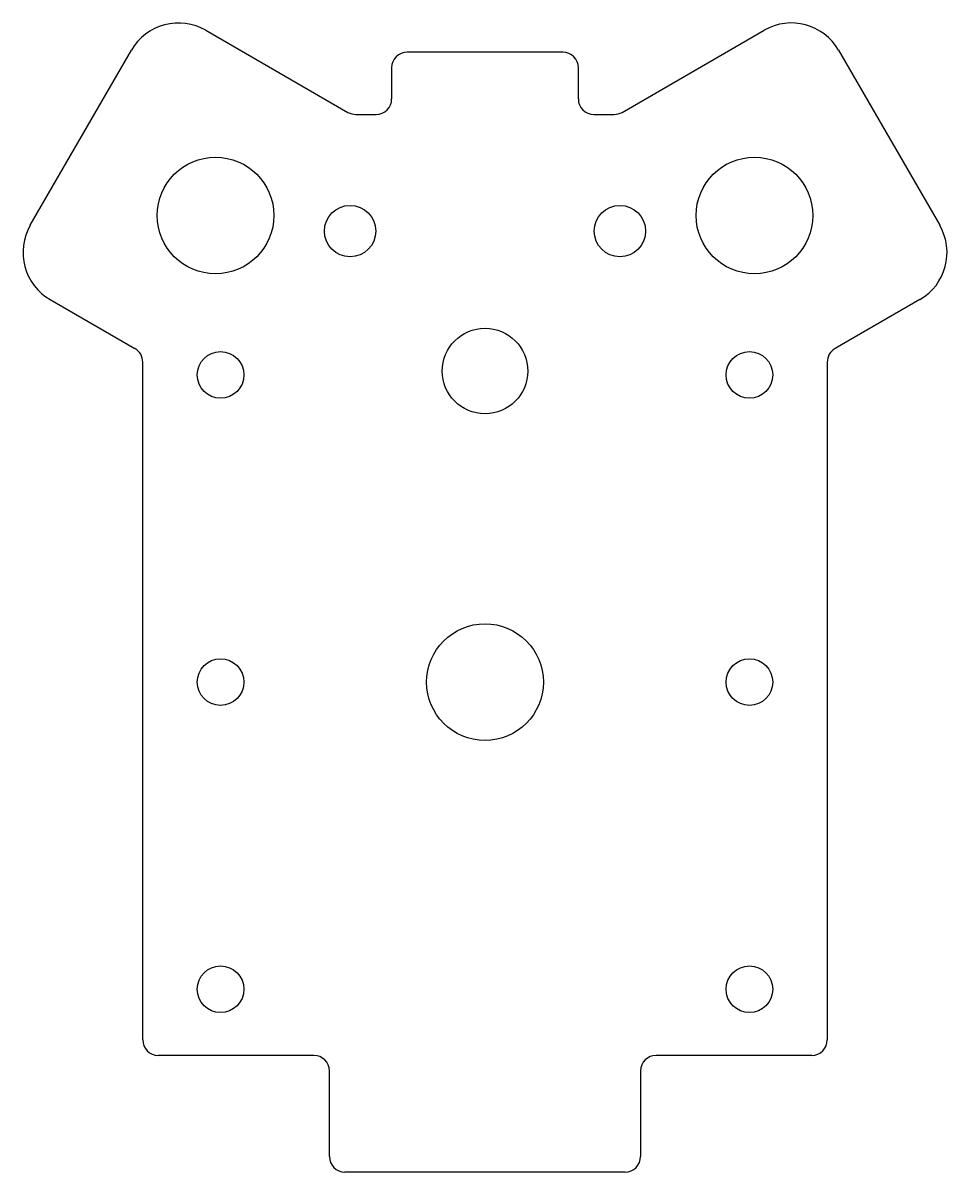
# Model space of a CAD drawing. Header units: millimetres. Extents: x -29.7 to 29.7, y -31.5 to 42.4.
import ezdxf

# ---------------------------------------------------------------- set-up
doc = ezdxf.new("R2010")
doc.units = ezdxf.units.MM
doc.layers.add('Fillet024_cs', color=7, linetype='CONTINUOUS')

msp = doc.modelspace()

# ---------------------------------------------------------------- linework, layer by layer
at = {"layer": 'Fillet024_cs'}
for p, q in [((-17.9497, 41.9103, -13.25), (-8.81089, 36.634, -13.25)), ((8.81089, 36.634, -13.25), (17.9497, 41.9103, -13.25)), ((-29.2308, 29.3708, -13.25), (-22.7308, 40.6292, -13.25)), ((5, 40.5, -13.25), (-5, 40.5, -13.25)), ((22.7308, 40.6292, -13.25), (29.2308, 29.3708, -13.25)), ((-6, 39.5, -13.25), (-6, 37.5, -13.25)), ((6, 37.5, -13.25), (6, 39.5, -13.25)), ((-8.31089, 36.5, -13.25), (-7, 36.5, -13.25)), ((7, 36.5, -13.25), (8.31089, 36.5, -13.25)), ((-27.9497, 24.5897, -13.25), (-22.5, 21.4434, -13.25)), ((27.9497, 24.5897, -13.25), (22.5, 21.4434, -13.25)), ((-22, -23, -13.25), (-22, 20.5774, -13.25)), ((22, 20.5774, -13.25), (22, -23, -13.25)), ((-11, -24, -13.25), (-21, -24, -13.25)), ((21, -24, -13.25), (11, -24, -13.25)), ((-10, -30.5, -13.25), (-10, -25, -13.25)), ((10, -25, -13.25), (10, -30.5, -13.25)), ((9, -31.5, -13.25), (-9, -31.5, -13.25))]:
    msp.add_line(p, q, dxfattribs=at)
for centre, radius in [((-17.3205, 30), 3.75), ((17.3205, 30), 3.75), ((-8.67468, 29), 1.65), ((8.67468, 29), 1.65), ((0, 20), 2.75), ((-17, 19.75), 1.5), ((17, 19.75), 1.5), ((0, 0), 3.75), ((-17, 0), 1.5), ((17, 0), 1.5), ((-17, -19.75), 1.5), ((17, -19.75), 1.5)]:
    msp.add_circle(centre, radius, dxfattribs=at)
for centre, radius, start, end in [((-19.6997, 38.8792, -13.25), 3.5, 60, 150), ((19.6997, 38.8792, -13.25), 3.5, 30, 120), ((-5, 39.5, -13.25), 1, 90, 180), ((5, 39.5, -13.25), 1, 0, 90), ((-7, 37.5, -13.25), 1, -90, 0), ((7, 37.5, -13.25), 1, 180, -90), ((-8.31089, 37.5, -13.25), 1, -120, -90), ((8.31089, 37.5, -13.25), 1, -90, -60), ((-26.1997, 27.6208, -13.25), 3.5, 150, -120), ((26.1997, 27.6208, -13.25), 3.5, -60, 30), ((-23, 20.5774, -13.25), 1, 0, 60), ((23, 20.5774, -13.25), 1, 120, 180), ((-21, -23, -13.25), 1, 180, -90), ((21, -23, -13.25), 1, -90, 0), ((-11, -25, -13.25), 1, 0, 90), ((11, -25, -13.25), 1, 90, 180), ((-9, -30.5, -13.25), 1, 180, -90), ((9, -30.5, -13.25), 1, -90, 0)]:
    msp.add_arc(centre, radius, start, end, dxfattribs=at)

doc.saveas('drawing.dxf')
